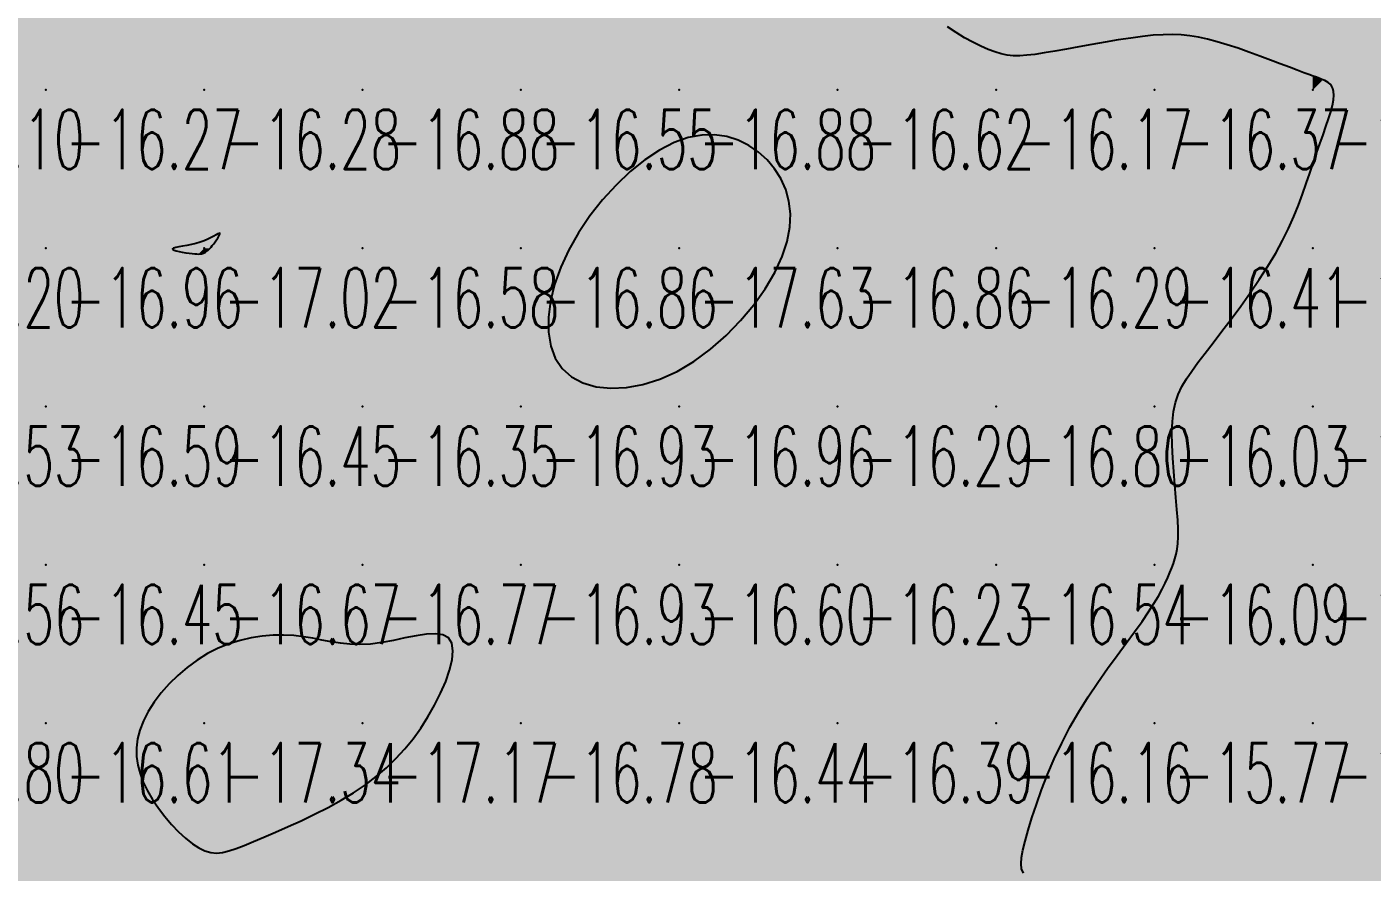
# Model space of a CAD drawing. Header units: millimetres. Extents: x 88261 to 90953, y 390274 to 392322.
# Drawn here: x 89769 to 89854, y 390457.8 to 390511.2 of the extents above; entities that cross this region are included whole.
import ezdxf
from ezdxf.enums import TextEntityAlignment as Align

# ---------------------------------------------------------------- set-up
doc = ezdxf.new("R2010")
doc.units = ezdxf.units.MM
doc.header["$LTSCALE"] = 25
for name, color, linetype in [('CN_03_00', 7, 'Continuous'), ('COTEAlt', 7, 'Continuous'), ('TN_COLORIAGE', 7, 'Continuous')]:
    doc.layers.add(name, color=color, linetype=linetype)
doc.styles.add('Simplex 1.0', font='Simplex.shx', dxfattribs={"width": 0.99, "height": 2.5})
doc.styles.get("Standard").update_dxf_attribs({"font": 'times.ttf'})

# ---------------------------------------------------------------- blocks, each defined once
blk = doc.blocks.new('COTE')
at = {"color": 0}
blk.add_point((0, 0), dxfattribs=at)
at = {"layer": 'COTEAlt'}
blk.add_attdef('ALT', text='', height=3.75, dxfattribs=at).set_placement((1.25, -1.25), align=Align.TOP_LEFT)

msp = doc.modelspace()

# ---------------------------------------------------------------- linework, layer by layer
at = {"layer": 'CN_03_00', "elevation": -16, "flags": 128}
msp.add_lwpolyline([(89831.975, 390457.774), (89831.869, 390458.048), (89831.834, 390458.371), (89831.864, 390458.762), (89831.953, 390459.234), (89832.094, 390459.805), (89832.283, 390460.484), (89832.519, 390461.26), (89832.801, 390462.116), (89833.131, 390463.034), (89833.507, 390463.998), (89833.93, 390464.99), (89834.4, 390465.993), (89834.917, 390466.99), (89835.479, 390467.966), (89836.073, 390468.912), (89836.685, 390469.824), (89837.298, 390470.697), (89837.899, 390471.524), (89838.472, 390472.3), (89839.003, 390473.02), (89839.477, 390473.677), (89839.882, 390474.27), (89840.222, 390474.801), (89840.505, 390475.277), (89840.74, 390475.705), (89840.933, 390476.091), (89841.093, 390476.441), (89841.227, 390476.762), (89841.343, 390477.059), (89841.448, 390477.341), (89841.54, 390477.62), (89841.619, 390477.912), (89841.681, 390478.232), (89841.725, 390478.594), (89841.749, 390479.012), (89841.75, 390479.503), (89841.727, 390480.079), (89841.679, 390480.751), (89841.615, 390481.5), (89841.542, 390482.303), (89841.471, 390483.136), (89841.41, 390483.975), (89841.37, 390484.797), (89841.359, 390485.578), (89841.387, 390486.293), (89841.462, 390486.928), (89841.586, 390487.494), (89841.761, 390488.013), (89841.988, 390488.505), (89842.27, 390488.99), (89842.608, 390489.49), (89843.002, 390490.025), (89843.455, 390490.616), (89843.966, 390491.276), (89844.521, 390492), (89845.105, 390492.774), (89845.703, 390493.584), (89846.298, 390494.418), (89846.875, 390495.263), (89847.419, 390496.104), (89847.914, 390496.93), (89848.347, 390497.729), (89848.725, 390498.5), (89849.054, 390499.245), (89849.344, 390499.966), (89849.602, 390500.662), (89849.837, 390501.337), (89850.058, 390501.99), (89850.273, 390502.625), (89850.488, 390503.24), (89850.699, 390503.832), (89850.9, 390504.396), (89851.086, 390504.926), (89851.251, 390505.419), (89851.388, 390505.868), (89851.492, 390506.269), (89851.557, 390506.617), (89851.578, 390506.909), (89851.561, 390507.148), (89851.512, 390507.341), (89851.437, 390507.495), (89851.342, 390507.615), (89851.235, 390507.708), (89851.121, 390507.78), (89851.007, 390507.837), (89850.896, 390507.886), (89850.779, 390507.932), (89850.645, 390507.981), (89850.48, 390508.04), (89850.272, 390508.113), (89850.01, 390508.207), (89849.68, 390508.328), (89849.271, 390508.482), (89848.775, 390508.672), (89848.205, 390508.891), (89847.578, 390509.13), (89846.913, 390509.379), (89846.226, 390509.628), (89845.535, 390509.87), (89844.857, 390510.093), (89844.211, 390510.289), (89843.608, 390510.449), (89843.038, 390510.574), (89842.488, 390510.664), (89841.941, 390510.719), (89841.384, 390510.742), (89840.802, 390510.732), (89840.178, 390510.691), (89839.5, 390510.619), (89838.757, 390510.519), (89837.964, 390510.397), (89837.141, 390510.259), (89836.309, 390510.112), (89835.487, 390509.964), (89834.697, 390509.821), (89833.958, 390509.689), (89833.29, 390509.576), (89832.708, 390509.489), (89832.201, 390509.429), (89831.751, 390509.401), (89831.34, 390509.405), (89830.953, 390509.444), (89830.571, 390509.521), (89830.177, 390509.638), (89829.754, 390509.798), (89829.289, 390510.002), (89828.789, 390510.249), (89828.265, 390510.538), (89827.727, 390510.868), (89827.188, 390511.237)], dxfattribs=at)
at = {"layer": 'CN_03_00', "elevation": -17, "flags": 128}
for points in [[(89802.757, 390496.047), (89802.371, 390494.961), (89802.11, 390493.902), (89801.98, 390492.889), (89801.984, 390491.938), (89802.128, 390491.068), (89802.416, 390490.298), (89802.853, 390489.645), (89803.441, 390489.124), (89804.161, 390488.742), (89804.994, 390488.499), (89805.917, 390488.397), (89806.912, 390488.44), (89807.955, 390488.63), (89809.028, 390488.968), (89810.107, 390489.457), (89811.175, 390490.094), (89812.21, 390490.859), (89813.197, 390491.726), (89814.116, 390492.67), (89814.949, 390493.667), (89815.678, 390494.69), (89816.285, 390495.714), (89816.753, 390496.714), (89817.067, 390497.669), (89817.234, 390498.573), (89817.266, 390499.424), (89817.174, 390500.22), (89816.969, 390500.96), (89816.662, 390501.642), (89816.265, 390502.263), (89815.789, 390502.823), (89815.244, 390503.318), (89814.636, 390503.736), (89813.969, 390504.064), (89813.249, 390504.291), (89812.479, 390504.402), (89811.665, 390504.386), (89810.812, 390504.229), (89809.923, 390503.919), (89809.005, 390503.448), (89808.076, 390502.83), (89807.152, 390502.085), (89806.253, 390501.232), (89805.396, 390500.292), (89804.6, 390499.284), (89803.883, 390498.227), (89803.263, 390497.142), (89802.757, 390496.047)], [(89778.261, 390497.167), (89778.343, 390497.123), (89778.481, 390497.078), (89778.659, 390497.035), (89778.862, 390496.995), (89779.077, 390496.959), (89779.289, 390496.928), (89779.484, 390496.904), (89779.65, 390496.888), (89779.787, 390496.88), (89779.901, 390496.879), (89779.994, 390496.884), (89780.072, 390496.895), (89780.137, 390496.911), (89780.195, 390496.932), (89780.248, 390496.957), (89780.301, 390496.985), (89780.354, 390497.018), (89780.41, 390497.058), (89780.469, 390497.106), (89780.532, 390497.164), (89780.599, 390497.234), (89780.673, 390497.316), (89780.754, 390497.413), (89780.843, 390497.525), (89780.933, 390497.646), (89781.021, 390497.77), (89781.101, 390497.889), (89781.166, 390497.998), (89781.213, 390498.088), (89781.234, 390498.153), (89781.225, 390498.187), (89781.181, 390498.184), (89781.103, 390498.149), (89780.991, 390498.089), (89780.849, 390498.009), (89780.676, 390497.917), (89780.475, 390497.819), (89780.247, 390497.721), (89779.993, 390497.631), (89779.717, 390497.552), (89779.431, 390497.485), (89779.148, 390497.427), (89778.881, 390497.377), (89778.644, 390497.332), (89778.451, 390497.291), (89778.314, 390497.251), (89778.248, 390497.21), (89778.261, 390497.167)], [(89794.797, 390468.384), (89795.175, 390469.14), (89795.494, 390469.886), (89795.739, 390470.598), (89795.894, 390471.252), (89795.944, 390471.825), (89795.875, 390472.293), (89795.671, 390472.631), (89795.323, 390472.825), (89794.849, 390472.894), (89794.274, 390472.865), (89793.623, 390472.768), (89792.92, 390472.628), (89792.19, 390472.475), (89791.458, 390472.337), (89790.748, 390472.24), (89790.079, 390472.207), (89789.447, 390472.23), (89788.842, 390472.296), (89788.256, 390472.39), (89787.677, 390472.5), (89787.097, 390472.61), (89786.507, 390472.708), (89785.895, 390472.779), (89785.256, 390472.812), (89784.593, 390472.801), (89783.912, 390472.743), (89783.219, 390472.635), (89782.521, 390472.474), (89781.824, 390472.257), (89781.134, 390471.979), (89780.458, 390471.639), (89779.801, 390471.234), (89779.171, 390470.773), (89778.577, 390470.266), (89778.025, 390469.723), (89777.524, 390469.154), (89777.082, 390468.568), (89776.706, 390467.977), (89776.403, 390467.39), (89776.181, 390466.814), (89776.037, 390466.25), (89775.969, 390465.696), (89775.973, 390465.147), (89776.048, 390464.603), (89776.189, 390464.06), (89776.393, 390463.517), (89776.659, 390462.97), (89776.981, 390462.419), (89777.349, 390461.874), (89777.752, 390461.346), (89778.18, 390460.847), (89778.621, 390460.388), (89779.063, 390459.981), (89779.495, 390459.637), (89779.907, 390459.368), (89780.291, 390459.183), (89780.658, 390459.078), (89781.023, 390459.047), (89781.402, 390459.083), (89781.809, 390459.18), (89782.259, 390459.332), (89782.769, 390459.532), (89783.352, 390459.775), (89784.018, 390460.054), (89784.756, 390460.367), (89785.547, 390460.713), (89786.373, 390461.088), (89787.218, 390461.493), (89788.062, 390461.924), (89788.889, 390462.38), (89789.68, 390462.859), (89790.421, 390463.361), (89791.112, 390463.886), (89791.756, 390464.436), (89792.356, 390465.014), (89792.914, 390465.621), (89793.435, 390466.261), (89793.921, 390466.933), (89794.375, 390467.642), (89794.797, 390468.384)]]:
    msp.add_lwpolyline(points, close=True, dxfattribs=at)
at = {"layer": 'TN_COLORIAGE', "color": 183}
for points in [[(89770.249, 390507.239, -16), (89770.249, 390514.278, -16), (89780.249, 390517.239, -16), (89773.273, 390517.239, -16)], [(89770.249, 390507.239, -16.266), (89780.249, 390507.239, -16.266), (89780.249, 390517.239, -16.266)], [(89780.249, 390517.239, -16.541), (89780.249, 390507.239, -16.541), (89790.249, 390517.239, -16.541)], [(89780.249, 390507.239, -16.541), (89790.249, 390507.239, -16.541), (89790.249, 390517.239, -16.541)], [(89790.249, 390517.239, -16.221), (89790.249, 390507.239, -16.221), (89800.249, 390517.239, -16.221)], [(89790.249, 390507.239, -16.221), (89800.249, 390507.239, -16.221), (89800.249, 390517.239, -16.221)], [(89800.249, 390517.239, -16.126), (89800.249, 390507.239, -16.126), (89810.249, 390517.239, -16.126)], [(89800.249, 390507.239, -16.126), (89810.249, 390507.239, -16.126), (89810.249, 390517.239, -16.126)], [(89810.249, 390517.239, -16.224), (89810.249, 390507.239, -16.224), (89820.249, 390517.239, -16.224)], [(89810.249, 390507.239, -16.224), (89820.249, 390507.239, -16.224), (89820.249, 390517.239, -16.224)], [(89820.249, 390507.239, -16), (89825.218, 390512.208, -16), (89820.249, 390517.239, -16), (89822.87, 390517.239, -16)], [(89770.249, 390507.239, -16), (89770.249, 390514.278, -16), (89760.249, 390507.239, -16), (89764.865, 390511.855, -16)], [(89820.249, 390507.239, -16), (89825.218, 390512.208, -16), (89830.249, 390507.239, -16), (89830.249, 390509.319, -16)], [(89840.249, 390507.239, -16), (89840.249, 390510.933, -16), (89830.249, 390507.239, -16), (89832.311, 390509.302, -16)], [(89843.692, 390510.682, -16.374), (89840.249, 390510.933, -16.374), (89840.249, 390507.239, -16.374)], [(89840.249, 390507.239, -16), (89843.692, 390510.682, -16), (89850.249, 390507.239, -16), (89850.249, 390508.07, -16)], [(89832.311, 390509.302, -16.166), (89830.249, 390509.319, -16.166), (89830.249, 390507.239, -16.166)], [(89850.938, 390507.929, -16.065), (89850.249, 390508.07, -16.065), (89850.249, 390507.239, -16.065)], [(89760.249, 390497.239, -16.274), (89770.249, 390497.239, -16.274), (89770.249, 390507.239, -16.274)], [(89760.249, 390507.239, -16.274), (89760.249, 390497.239, -16.274), (89770.249, 390507.239, -16.274)], [(89777.353, 390497.239, -16.28), (89780.249, 390497.486, -16.28), (89770.249, 390497.239, -16.28), (89780.249, 390507.239, -16.28)], [(89770.249, 390507.239, -16.28), (89770.249, 390497.239, -16.28), (89780.249, 390507.239, -16.28)], [(89781.608, 390498.599, -16.28), (89780.249, 390497.486, -16.28), (89790.249, 390507.239, -16.28), (89780.249, 390507.239, -16.28)], [(89781.608, 390498.599, -16.583), (89780.667, 390497.239, -16.583), (89790.249, 390507.239, -16.583), (89790.249, 390497.239, -16.583)], [(89790.249, 390507.239, -16.552), (89790.249, 390497.239, -16.552), (89800.249, 390507.239, -16.552)], [(89790.249, 390497.239, -16.552), (89800.249, 390497.239, -16.552), (89800.249, 390507.239, -16.552)], [(89800.249, 390507.239, -16.885), (89800.249, 390497.239, -16.885), (89810.249, 390507.239, -16.885)], [(89810.249, 390505.693, -16.864), (89802.03, 390497.239, -16.864), (89810.249, 390507.239, -16.864), (89800.249, 390497.239, -16.864)], [(89810.249, 390505.693, -16.624), (89816.511, 390503.502, -16.624), (89810.249, 390507.239, -16.624), (89820.249, 390507.239, -16.624)], [(89818.439, 390497.239, -16.624), (89816.511, 390503.502, -16.624), (89820.249, 390497.239, -16.624), (89820.249, 390507.239, -16.624)], [(89820.249, 390507.239, -16.166), (89820.249, 390497.239, -16.166), (89830.249, 390507.239, -16.166)], [(89820.249, 390497.239, -16.166), (89830.249, 390497.239, -16.166), (89830.249, 390507.239, -16.166)], [(89830.249, 390497.239, -16.374), (89840.249, 390497.239, -16.374), (89840.249, 390507.239, -16.374)], [(89830.249, 390507.239, -16.374), (89830.249, 390497.239, -16.374), (89840.249, 390507.239, -16.374)], [(89840.249, 390497.239, -16), (89848.605, 390497.239, -16), (89850.249, 390507.239, -16), (89850.249, 390502.817, -16)], [(89840.249, 390507.239, -16.065), (89840.249, 390497.239, -16.065), (89850.249, 390507.239, -16.065)], [(89850.938, 390507.929, -16.065), (89852.038, 390507.239, -16.065), (89850.249, 390507.239, -16.065)], [(89852.038, 390507.239, -16.065), (89850.249, 390502.817, -16.065), (89850.249, 390507.239, -16.065)], [(89760.249, 390497.239, -16.955), (89760.249, 390487.239, -16.955), (89770.249, 390497.239, -16.955)], [(89760.249, 390487.239, -16.955), (89770.249, 390487.239, -16.955), (89770.249, 390497.239, -16.955)], [(89777.353, 390497.239, -16.588), (89779.825, 390496.816, -16.588), (89770.249, 390497.239, -16.588), (89770.249, 390487.239, -16.588)], [(89780.249, 390487.239, -16.583), (89790.249, 390487.239, -16.583), (89790.249, 390497.239, -16.583)], [(89780.667, 390497.239, -16.445), (89780.249, 390496.921, -16.445), (89790.249, 390497.239, -16.445), (89780.249, 390487.239, -16.445)], [(89790.249, 390497.239, -16.864), (89790.249, 390487.239, -16.864), (89800.249, 390497.239, -16.864)], [(89790.249, 390487.239, -16.864), (89800.249, 390487.239, -16.864), (89800.249, 390497.239, -16.864)], [(89801.21, 390488.201, -16.864), (89802.03, 390497.239, -16.864), (89800.249, 390487.239, -16.864), (89800.249, 390497.239, -16.864)], [(89810.249, 390487.825, -16.861), (89818.439, 390497.239, -16.861), (89810.249, 390487.239, -16.861), (89820.249, 390497.239, -16.861)], [(89810.249, 390487.239, -16.861), (89820.249, 390487.239, -16.861), (89820.249, 390497.239, -16.861)], [(89820.249, 390497.239, -16.29), (89820.249, 390487.239, -16.29), (89830.249, 390497.239, -16.29)], [(89820.249, 390487.239, -16.29), (89830.249, 390487.239, -16.29), (89830.249, 390497.239, -16.29)], [(89830.249, 390497.239, -16.414), (89830.249, 390487.239, -16.414), (89840.249, 390497.239, -16.414)], [(89830.249, 390487.239, -16.414), (89840.249, 390487.239, -16.414), (89840.249, 390497.239, -16.414)], [(89840.249, 390497.239, -16), (89848.605, 390497.239, -16), (89840.249, 390487.239, -16), (89842.813, 390489.804, -16)], [(89779.825, 390496.816, -16.445), (89780.249, 390496.921, -16.445), (89770.249, 390487.239, -16.445), (89780.249, 390487.239, -16.445)], [(89840.875, 390487.239, -16.028), (89842.813, 390489.804, -16.028), (89840.249, 390487.239, -16.028)], [(89810.249, 390487.825, -16.933), (89801.21, 390488.201, -16.933), (89810.249, 390487.239, -16.933), (89800.249, 390487.239, -16.933)], [(89760.249, 390477.239, -16.588), (89770.249, 390477.239, -16.588), (89770.249, 390487.239, -16.588)], [(89760.249, 390487.239, -16.588), (89760.249, 390477.239, -16.588), (89770.249, 390487.239, -16.588)], [(89770.249, 390487.239, -16.445), (89770.249, 390477.239, -16.445), (89780.249, 390487.239, -16.445)], [(89770.249, 390477.239, -16.445), (89780.249, 390477.239, -16.445), (89780.249, 390487.239, -16.445)], [(89780.249, 390487.239, -16.346), (89780.249, 390477.239, -16.346), (89790.249, 390487.239, -16.346)], [(89780.249, 390477.239, -16.346), (89790.249, 390477.239, -16.346), (89790.249, 390487.239, -16.346)], [(89790.249, 390477.239, -16.933), (89800.249, 390477.239, -16.933), (89800.249, 390487.239, -16.933)], [(89790.249, 390487.239, -16.933), (89790.249, 390477.239, -16.933), (89800.249, 390487.239, -16.933)], [(89800.249, 390477.239, -16.961), (89810.249, 390477.239, -16.961), (89810.249, 390487.239, -16.961)], [(89800.249, 390487.239, -16.961), (89800.249, 390477.239, -16.961), (89810.249, 390487.239, -16.961)], [(89810.249, 390487.239, -16.29), (89810.249, 390477.239, -16.29), (89820.249, 390487.239, -16.29)], [(89810.249, 390477.239, -16.29), (89820.249, 390477.239, -16.29), (89820.249, 390487.239, -16.29)], [(89820.249, 390487.239, -16.796), (89820.249, 390477.239, -16.796), (89830.249, 390487.239, -16.796)], [(89820.249, 390477.239, -16.796), (89830.249, 390477.239, -16.796), (89830.249, 390487.239, -16.796)], [(89830.249, 390477.239, -16.028), (89840.249, 390477.239, -16.028), (89840.249, 390487.239, -16.028)], [(89830.249, 390487.239, -16.028), (89830.249, 390477.239, -16.028), (89840.249, 390487.239, -16.028)], [(89840.249, 390477.239, -16), (89842.009, 390479, -16), (89840.249, 390487.239, -16), (89840.875, 390487.239, -16)], [(89841.45, 390477.239, -16.09), (89842.009, 390479, -16.09), (89840.249, 390477.239, -16.09)], [(89760.249, 390467.239, -16.454), (89770.249, 390467.239, -16.454), (89770.249, 390477.239, -16.454)], [(89760.249, 390477.239, -16.454), (89760.249, 390467.239, -16.454), (89770.249, 390477.239, -16.454)], [(89780.249, 390472.346, -16.614), (89775.532, 390467.239, -16.614), (89780.249, 390477.239, -16.614), (89770.249, 390467.239, -16.614)], [(89770.249, 390477.239, -16.669), (89770.249, 390467.239, -16.669), (89780.249, 390477.239, -16.669)], [(89786.218, 390473.209, -16.669), (89780.249, 390472.346, -16.669), (89790.249, 390477.239, -16.669), (89780.249, 390477.239, -16.669)], [(89790.249, 390471.492, -16.767), (89786.218, 390473.209, -16.767), (89790.249, 390477.239, -16.767)], [(89797.274, 390474.264, -16.767), (89790.249, 390471.492, -16.767), (89800.249, 390477.239, -16.767), (89790.249, 390477.239, -16.767)], [(89797.274, 390474.264, -16.784), (89794.681, 390467.239, -16.784), (89800.249, 390477.239, -16.784), (89800.249, 390467.239, -16.784)], [(89800.249, 390477.239, -16.598), (89800.249, 390467.239, -16.598), (89810.249, 390477.239, -16.598)], [(89800.249, 390467.239, -16.598), (89810.249, 390467.239, -16.598), (89810.249, 390477.239, -16.598)], [(89810.249, 390467.239, -16.227), (89820.249, 390467.239, -16.227), (89820.249, 390477.239, -16.227)], [(89810.249, 390477.239, -16.227), (89810.249, 390467.239, -16.227), (89820.249, 390477.239, -16.227)], [(89820.249, 390477.239, -16.537), (89820.249, 390467.239, -16.537), (89830.249, 390477.239, -16.537)], [(89820.249, 390467.239, -16.537), (89830.249, 390467.239, -16.537), (89830.249, 390477.239, -16.537)], [(89830.249, 390477.239, -16.09), (89830.249, 390467.239, -16.09), (89840.249, 390477.239, -16.09)], [(89830.249, 390467.239, -16), (89834.415, 390467.239, -16), (89840.249, 390477.239, -16), (89840.249, 390474.396, -16)], [(89841.45, 390477.239, -16.09), (89840.249, 390474.396, -16.09), (89840.249, 390477.239, -16.09)], [(89760.249, 390457.239, -16.614), (89770.249, 390457.239, -16.614), (89770.249, 390467.239, -16.614)], [(89760.249, 390467.239, -16.614), (89760.249, 390457.239, -16.614), (89770.249, 390467.239, -16.614)], [(89775.532, 390467.239, -16.525), (89776.043, 390463.034, -16.525), (89770.249, 390467.239, -16.525), (89770.249, 390457.239, -16.525)], [(89790.249, 390462.631, -16.784), (89794.681, 390467.239, -16.784), (89790.249, 390457.239, -16.784), (89800.249, 390467.239, -16.784)], [(89790.249, 390457.239, -16.784), (89800.249, 390457.239, -16.784), (89800.249, 390467.239, -16.784)], [(89800.249, 390457.239, -16.443), (89810.249, 390457.239, -16.443), (89810.249, 390467.239, -16.443)], [(89800.249, 390467.239, -16.443), (89800.249, 390457.239, -16.443), (89810.249, 390467.239, -16.443)], [(89810.249, 390467.239, -16.392), (89810.249, 390457.239, -16.392), (89820.249, 390467.239, -16.392)], [(89810.249, 390457.239, -16.392), (89820.249, 390457.239, -16.392), (89820.249, 390467.239, -16.392)], [(89820.249, 390467.239, -16.161), (89820.249, 390457.239, -16.161), (89830.249, 390467.239, -16.161)], [(89820.249, 390457.239, -16.161), (89830.249, 390457.239, -16.161), (89830.249, 390467.239, -16.161)], [(89830.249, 390467.239, -16), (89834.415, 390467.239, -16), (89830.249, 390457.239, -16), (89831.597, 390458.587, -16)], [(89780.249, 390458.446, -16.525), (89776.043, 390463.034, -16.525), (89780.249, 390457.239, -16.525), (89770.249, 390457.239, -16.525)], [(89782.403, 390459.394, -16.798), (89790.249, 390462.631, -16.798), (89780.249, 390457.239, -16.798), (89790.249, 390457.239, -16.798)], [(89782.403, 390459.394, -16.953), (89780.249, 390458.446, -16.953), (89780.249, 390457.239, -16.953)], [(89831.597, 390458.587, -16.035), (89831.763, 390457.239, -16.035), (89830.249, 390457.239, -16.035)]]:
    msp.add_solid(points, dxfattribs=at)
at = {"layer": 'TN_COLORIAGE', "color": 241}
for points in [[(89830.249, 390509.319, -15.368), (89825.218, 390512.208, -15.368), (89830.249, 390517.239, -15.368)], [(89830.249, 390509.319, -15.361), (89832.311, 390509.302, -15.361), (89830.249, 390517.239, -15.361), (89840.249, 390517.239, -15.361)], [(89832.311, 390509.302, -15.361), (89840.249, 390510.933, -15.361), (89840.249, 390517.239, -15.361)], [(89840.249, 390510.933, -15.287), (89843.692, 390510.682, -15.287), (89840.249, 390517.239, -15.287), (89850.249, 390517.239, -15.287)], [(89850.249, 390508.07, -15.287), (89843.692, 390510.682, -15.287), (89850.249, 390517.239, -15.287)], [(89850.249, 390508.07, -15.128), (89850.938, 390507.929, -15.128), (89850.249, 390517.239, -15.128), (89860.249, 390517.239, -15.128)], [(89852.038, 390507.239, -15.128), (89850.938, 390507.929, -15.128), (89860.249, 390507.239, -15.128), (89860.249, 390517.239, -15.128)], [(89850.249, 390497.239, -15.704), (89860.249, 390497.239, -15.704), (89860.249, 390507.239, -15.704)], [(89850.249, 390502.817, -15.704), (89852.038, 390507.239, -15.704), (89850.249, 390497.239, -15.704), (89860.249, 390507.239, -15.704)], [(89850.249, 390502.817, -15.919), (89848.605, 390497.239, -15.919), (89850.249, 390497.239, -15.919)], [(89842.813, 390489.804, -15.58), (89840.875, 390487.239, -15.58), (89850.249, 390497.239, -15.58), (89850.249, 390487.239, -15.58)], [(89842.813, 390489.804, -15.919), (89848.605, 390497.239, -15.919), (89850.249, 390497.239, -15.919)], [(89850.249, 390497.239, -15.347), (89850.249, 390487.239, -15.347), (89860.249, 390497.239, -15.347)], [(89850.249, 390487.239, -15.347), (89860.249, 390487.239, -15.347), (89860.249, 390497.239, -15.347)], [(89840.875, 390487.239, -15.58), (89842.009, 390479, -15.58), (89850.249, 390487.239, -15.58)], [(89842.009, 390479, -15.343), (89841.45, 390477.239, -15.343), (89850.249, 390487.239, -15.343), (89850.249, 390477.239, -15.343)], [(89850.249, 390487.239, -15.157), (89850.249, 390477.239, -15.157), (89860.249, 390487.239, -15.157)], [(89850.249, 390477.239, -15.157), (89860.249, 390477.239, -15.157), (89860.249, 390487.239, -15.157)], [(89840.249, 390467.239, -15.343), (89850.249, 390467.239, -15.343), (89850.249, 390477.239, -15.343)], [(89840.249, 390474.396, -15.343), (89841.45, 390477.239, -15.343), (89840.249, 390467.239, -15.343), (89850.249, 390477.239, -15.343)], [(89850.249, 390467.239, -15), (89859.025, 390467.239, -15), (89860.249, 390477.239, -15), (89860.249, 390472.861, -15)], [(89850.249, 390477.239, -15.078), (89850.249, 390467.239, -15.078), (89860.249, 390477.239, -15.078)], [(89840.249, 390474.396, -15.774), (89834.415, 390467.239, -15.774), (89840.249, 390467.239, -15.774)], [(89831.597, 390458.587, -15.774), (89834.415, 390467.239, -15.774), (89840.249, 390467.239, -15.774)], [(89831.763, 390457.239, -15.774), (89831.597, 390458.587, -15.774), (89840.249, 390457.239, -15.774), (89840.249, 390467.239, -15.774)], [(89840.249, 390467.239, -15.715), (89840.249, 390457.239, -15.715), (89850.249, 390467.239, -15.715)], [(89840.249, 390457.239, -15.715), (89850.249, 390457.239, -15.715), (89850.249, 390467.239, -15.715)], [(89850.249, 390457.239, -15), (89859.137, 390466.128, -15), (89850.249, 390467.239, -15), (89859.025, 390467.239, -15)], [(89850.249, 390457.239, -15), (89859.137, 390466.128, -15), (89860.249, 390457.239, -15), (89860.249, 390463.218, -15)]]:
    msp.add_solid(points, dxfattribs=at)
at = {"layer": 'TN_COLORIAGE', "color": 193}
for points in [[(89802.03, 390497.239, -17.63), (89810.249, 390505.693, -17.63), (89810.249, 390497.239, -17.63)], [(89816.511, 390503.502, -17.63), (89810.249, 390505.693, -17.63), (89810.249, 390497.239, -17.63)], [(89816.511, 390503.502, -17.63), (89818.439, 390497.239, -17.63), (89810.249, 390497.239, -17.63)], [(89780.249, 390497.486, -17.018), (89781.608, 390498.599, -17.018), (89780.249, 390497.239, -17.018)], [(89780.667, 390497.239, -17.018), (89781.608, 390498.599, -17.018), (89780.249, 390497.239, -17.018)], [(89780.249, 390497.486, -17.018), (89777.353, 390497.239, -17.018), (89780.249, 390497.239, -17.018)], [(89779.825, 390496.816, -17.018), (89777.353, 390497.239, -17.018), (89780.249, 390497.239, -17.018)], [(89780.249, 390496.921, -17.018), (89779.825, 390496.816, -17.018), (89780.249, 390497.239, -17.018)], [(89780.249, 390496.921, -17.018), (89780.667, 390497.239, -17.018), (89780.249, 390497.239, -17.018)], [(89802.03, 390497.239, -17.63), (89801.21, 390488.201, -17.63), (89810.249, 390497.239, -17.63)], [(89801.21, 390488.201, -17.63), (89810.249, 390487.825, -17.63), (89810.249, 390497.239, -17.63)], [(89818.439, 390497.239, -17.63), (89810.249, 390487.825, -17.63), (89810.249, 390497.239, -17.63)], [(89790.249, 390471.492, -17.172), (89797.274, 390474.264, -17.172), (89790.249, 390467.239, -17.172)], [(89794.681, 390467.239, -17.172), (89797.274, 390474.264, -17.172), (89790.249, 390467.239, -17.172)], [(89780.249, 390467.239, -17), (89786.218, 390473.209, -17), (89790.249, 390467.239, -17), (89790.249, 390471.492, -17)], [(89780.249, 390472.346, -17.345), (89786.218, 390473.209, -17.345), (89780.249, 390467.239, -17.345)], [(89775.532, 390467.239, -17.345), (89780.249, 390472.346, -17.345), (89780.249, 390467.239, -17.345)], [(89776.043, 390463.034, -17.345), (89775.532, 390467.239, -17.345), (89780.249, 390467.239, -17.345)], [(89776.043, 390463.034, -17.345), (89780.249, 390458.446, -17.345), (89780.249, 390467.239, -17.345)], [(89780.249, 390467.239, -17), (89780.249, 390458.446, -17), (89790.249, 390467.239, -17), (89782.403, 390459.394, -17)], [(89790.249, 390462.631, -17.172), (89782.403, 390459.394, -17.172), (89790.249, 390467.239, -17.172)], [(89794.681, 390467.239, -17.172), (89790.249, 390462.631, -17.172), (89790.249, 390467.239, -17.172)]]:
    msp.add_solid(points, dxfattribs=at)

# ---------------------------------------------------------------- block references
at = {"layer": 'COTEAlt'}
ref = msp.add_blockref('COTE', (89760.249, 390507.239), dxfattribs=at)
ref.add_attrib('ALT', '-16.10', dxfattribs={"height": 3.75, "style": 'Simplex 1.0', "width": 0.6}).set_placement((89761.499, 390505.989), align=Align.TOP_LEFT)
ref = msp.add_blockref('COTE', (89770.249, 390507.239), dxfattribs=at)
ref.add_attrib('ALT', '-16.27', dxfattribs={"height": 3.75, "style": 'Simplex 1.0', "width": 0.6}).set_placement((89771.499, 390505.989), align=Align.TOP_LEFT)
ref = msp.add_blockref('COTE', (89780.249, 390507.239), dxfattribs=at)
ref.add_attrib('ALT', '-16.28', dxfattribs={"height": 3.75, "style": 'Simplex 1.0', "width": 0.6}).set_placement((89781.499, 390505.989), align=Align.TOP_LEFT)
ref = msp.add_blockref('COTE', (89790.249, 390507.239), dxfattribs=at)
ref.add_attrib('ALT', '-16.88', dxfattribs={"height": 3.75, "style": 'Simplex 1.0', "width": 0.6}).set_placement((89791.499, 390505.989), align=Align.TOP_LEFT)
ref = msp.add_blockref('COTE', (89800.249, 390507.239), dxfattribs=at)
ref.add_attrib('ALT', '-16.55', dxfattribs={"height": 3.75, "style": 'Simplex 1.0', "width": 0.6}).set_placement((89801.499, 390505.989), align=Align.TOP_LEFT)
ref = msp.add_blockref('COTE', (89810.249, 390507.239), dxfattribs=at)
ref.add_attrib('ALT', '-16.88', dxfattribs={"height": 3.75, "style": 'Simplex 1.0', "width": 0.6}).set_placement((89811.499, 390505.989), align=Align.TOP_LEFT)
ref = msp.add_blockref('COTE', (89820.249, 390507.239), dxfattribs=at)
ref.add_attrib('ALT', '-16.62', dxfattribs={"height": 3.75, "style": 'Simplex 1.0', "width": 0.6}).set_placement((89821.499, 390505.989), align=Align.TOP_LEFT)
ref = msp.add_blockref('COTE', (89830.249, 390507.239), dxfattribs=at)
ref.add_attrib('ALT', '-16.17', dxfattribs={"height": 3.75, "style": 'Simplex 1.0', "width": 0.6}).set_placement((89831.499, 390505.989), align=Align.TOP_LEFT)
ref = msp.add_blockref('COTE', (89840.249, 390507.239), dxfattribs=at)
ref.add_attrib('ALT', '-16.37', dxfattribs={"height": 3.75, "style": 'Simplex 1.0', "width": 0.6}).set_placement((89841.499, 390505.989), align=Align.TOP_LEFT)
ref = msp.add_blockref('COTE', (89850.249, 390507.239), dxfattribs=at)
ref.add_attrib('ALT', '-16.06', dxfattribs={"height": 3.75, "style": 'Simplex 1.0', "width": 0.6}).set_placement((89851.499, 390505.989), align=Align.TOP_LEFT)
ref = msp.add_blockref('COTE', (89760.249, 390497.239), dxfattribs=at)
ref.add_attrib('ALT', '-16.20', dxfattribs={"height": 3.75, "style": 'Simplex 1.0', "width": 0.6}).set_placement((89761.499, 390495.989), align=Align.TOP_LEFT)
ref = msp.add_blockref('COTE', (89770.249, 390497.239), dxfattribs=at)
ref.add_attrib('ALT', '-16.96', dxfattribs={"height": 3.75, "style": 'Simplex 1.0', "width": 0.6}).set_placement((89771.499, 390495.989), align=Align.TOP_LEFT)
ref = msp.add_blockref('COTE', (89780.249, 390497.239), dxfattribs=at)
ref.add_attrib('ALT', '-17.02', dxfattribs={"height": 3.75, "style": 'Simplex 1.0', "width": 0.6}).set_placement((89781.499, 390495.989), align=Align.TOP_LEFT)
ref = msp.add_blockref('COTE', (89790.249, 390497.239), dxfattribs=at)
ref.add_attrib('ALT', '-16.58', dxfattribs={"height": 3.75, "style": 'Simplex 1.0', "width": 0.6}).set_placement((89791.499, 390495.989), align=Align.TOP_LEFT)
ref = msp.add_blockref('COTE', (89800.249, 390497.239), dxfattribs=at)
ref.add_attrib('ALT', '-16.86', dxfattribs={"height": 3.75, "style": 'Simplex 1.0', "width": 0.6}).set_placement((89801.499, 390495.989), align=Align.TOP_LEFT)
ref = msp.add_blockref('COTE', (89810.249, 390497.239), dxfattribs=at)
ref.add_attrib('ALT', '-17.63', dxfattribs={"height": 3.75, "style": 'Simplex 1.0', "width": 0.6}).set_placement((89811.499, 390495.989), align=Align.TOP_LEFT)
ref = msp.add_blockref('COTE', (89820.249, 390497.239), dxfattribs=at)
ref.add_attrib('ALT', '-16.86', dxfattribs={"height": 3.75, "style": 'Simplex 1.0', "width": 0.6}).set_placement((89821.499, 390495.989), align=Align.TOP_LEFT)
ref = msp.add_blockref('COTE', (89830.249, 390497.239), dxfattribs=at)
ref.add_attrib('ALT', '-16.29', dxfattribs={"height": 3.75, "style": 'Simplex 1.0', "width": 0.6}).set_placement((89831.499, 390495.989), align=Align.TOP_LEFT)
ref = msp.add_blockref('COTE', (89840.249, 390497.239), dxfattribs=at)
ref.add_attrib('ALT', '-16.41', dxfattribs={"height": 3.75, "style": 'Simplex 1.0', "width": 0.6}).set_placement((89841.499, 390495.989), align=Align.TOP_LEFT)
ref = msp.add_blockref('COTE', (89850.249, 390497.239), dxfattribs=at)
ref.add_attrib('ALT', '-15.92', dxfattribs={"height": 3.75, "style": 'Simplex 1.0', "width": 0.6}).set_placement((89851.499, 390495.989), align=Align.TOP_LEFT)
ref = msp.add_blockref('COTE', (89760.249, 390487.239), dxfattribs=at)
ref.add_attrib('ALT', '-16.53', dxfattribs={"height": 3.75, "style": 'Simplex 1.0', "width": 0.6}).set_placement((89761.499, 390485.989), align=Align.TOP_LEFT)
ref = msp.add_blockref('COTE', (89770.249, 390487.239), dxfattribs=at)
ref.add_attrib('ALT', '-16.59', dxfattribs={"height": 3.75, "style": 'Simplex 1.0', "width": 0.6}).set_placement((89771.499, 390485.989), align=Align.TOP_LEFT)
ref = msp.add_blockref('COTE', (89780.249, 390487.239), dxfattribs=at)
ref.add_attrib('ALT', '-16.45', dxfattribs={"height": 3.75, "style": 'Simplex 1.0', "width": 0.6}).set_placement((89781.499, 390485.989), align=Align.TOP_LEFT)
ref = msp.add_blockref('COTE', (89790.249, 390487.239), dxfattribs=at)
ref.add_attrib('ALT', '-16.35', dxfattribs={"height": 3.75, "style": 'Simplex 1.0', "width": 0.6}).set_placement((89791.499, 390485.989), align=Align.TOP_LEFT)
ref = msp.add_blockref('COTE', (89800.249, 390487.239), dxfattribs=at)
ref.add_attrib('ALT', '-16.93', dxfattribs={"height": 3.75, "style": 'Simplex 1.0', "width": 0.6}).set_placement((89801.499, 390485.989), align=Align.TOP_LEFT)
ref = msp.add_blockref('COTE', (89810.249, 390487.239), dxfattribs=at)
ref.add_attrib('ALT', '-16.96', dxfattribs={"height": 3.75, "style": 'Simplex 1.0', "width": 0.6}).set_placement((89811.499, 390485.989), align=Align.TOP_LEFT)
ref = msp.add_blockref('COTE', (89820.249, 390487.239), dxfattribs=at)
ref.add_attrib('ALT', '-16.29', dxfattribs={"height": 3.75, "style": 'Simplex 1.0', "width": 0.6}).set_placement((89821.499, 390485.989), align=Align.TOP_LEFT)
ref = msp.add_blockref('COTE', (89830.249, 390487.239), dxfattribs=at)
ref.add_attrib('ALT', '-16.80', dxfattribs={"height": 3.75, "style": 'Simplex 1.0', "width": 0.6}).set_placement((89831.499, 390485.989), align=Align.TOP_LEFT)
ref = msp.add_blockref('COTE', (89840.249, 390487.239), dxfattribs=at)
ref.add_attrib('ALT', '-16.03', dxfattribs={"height": 3.75, "style": 'Simplex 1.0', "width": 0.6}).set_placement((89841.499, 390485.989), align=Align.TOP_LEFT)
ref = msp.add_blockref('COTE', (89850.249, 390487.239), dxfattribs=at)
ref.add_attrib('ALT', '-15.58', dxfattribs={"height": 3.75, "style": 'Simplex 1.0', "width": 0.6}).set_placement((89851.499, 390485.989), align=Align.TOP_LEFT)
ref = msp.add_blockref('COTE', (89760.249, 390477.239), dxfattribs=at)
ref.add_attrib('ALT', '-16.56', dxfattribs={"height": 3.75, "style": 'Simplex 1.0', "width": 0.6}).set_placement((89761.499, 390475.989), align=Align.TOP_LEFT)
ref = msp.add_blockref('COTE', (89770.249, 390477.239), dxfattribs=at)
ref.add_attrib('ALT', '-16.45', dxfattribs={"height": 3.75, "style": 'Simplex 1.0', "width": 0.6}).set_placement((89771.499, 390475.989), align=Align.TOP_LEFT)
ref = msp.add_blockref('COTE', (89780.249, 390477.239), dxfattribs=at)
ref.add_attrib('ALT', '-16.67', dxfattribs={"height": 3.75, "style": 'Simplex 1.0', "width": 0.6}).set_placement((89781.499, 390475.989), align=Align.TOP_LEFT)
ref = msp.add_blockref('COTE', (89790.249, 390477.239), dxfattribs=at)
ref.add_attrib('ALT', '-16.77', dxfattribs={"height": 3.75, "style": 'Simplex 1.0', "width": 0.6}).set_placement((89791.499, 390475.989), align=Align.TOP_LEFT)
ref = msp.add_blockref('COTE', (89800.249, 390477.239), dxfattribs=at)
ref.add_attrib('ALT', '-16.93', dxfattribs={"height": 3.75, "style": 'Simplex 1.0', "width": 0.6}).set_placement((89801.499, 390475.989), align=Align.TOP_LEFT)
ref = msp.add_blockref('COTE', (89810.249, 390477.239), dxfattribs=at)
ref.add_attrib('ALT', '-16.60', dxfattribs={"height": 3.75, "style": 'Simplex 1.0', "width": 0.6}).set_placement((89811.499, 390475.989), align=Align.TOP_LEFT)
ref = msp.add_blockref('COTE', (89820.249, 390477.239), dxfattribs=at)
ref.add_attrib('ALT', '-16.23', dxfattribs={"height": 3.75, "style": 'Simplex 1.0', "width": 0.6}).set_placement((89821.499, 390475.989), align=Align.TOP_LEFT)
ref = msp.add_blockref('COTE', (89830.249, 390477.239), dxfattribs=at)
ref.add_attrib('ALT', '-16.54', dxfattribs={"height": 3.75, "style": 'Simplex 1.0', "width": 0.6}).set_placement((89831.499, 390475.989), align=Align.TOP_LEFT)
ref = msp.add_blockref('COTE', (89840.249, 390477.239), dxfattribs=at)
ref.add_attrib('ALT', '-16.09', dxfattribs={"height": 3.75, "style": 'Simplex 1.0', "width": 0.6}).set_placement((89841.499, 390475.989), align=Align.TOP_LEFT)
ref = msp.add_blockref('COTE', (89850.249, 390477.239), dxfattribs=at)
ref.add_attrib('ALT', '-15.34', dxfattribs={"height": 3.75, "style": 'Simplex 1.0', "width": 0.6}).set_placement((89851.499, 390475.989), align=Align.TOP_LEFT)
ref = msp.add_blockref('COTE', (89760.249, 390467.239), dxfattribs=at)
ref.add_attrib('ALT', '-16.80', dxfattribs={"height": 3.75, "style": 'Simplex 1.0', "width": 0.6}).set_placement((89761.499, 390465.989), align=Align.TOP_LEFT)
ref = msp.add_blockref('COTE', (89770.249, 390467.239), dxfattribs=at)
ref.add_attrib('ALT', '-16.61', dxfattribs={"height": 3.75, "style": 'Simplex 1.0', "width": 0.6}).set_placement((89771.499, 390465.989), align=Align.TOP_LEFT)
ref = msp.add_blockref('COTE', (89780.249, 390467.239), dxfattribs=at)
ref.add_attrib('ALT', '-17.34', dxfattribs={"height": 3.75, "style": 'Simplex 1.0', "width": 0.6}).set_placement((89781.499, 390465.989), align=Align.TOP_LEFT)
ref = msp.add_blockref('COTE', (89790.249, 390467.239), dxfattribs=at)
ref.add_attrib('ALT', '-17.17', dxfattribs={"height": 3.75, "style": 'Simplex 1.0', "width": 0.6}).set_placement((89791.499, 390465.989), align=Align.TOP_LEFT)
ref = msp.add_blockref('COTE', (89800.249, 390467.239), dxfattribs=at)
ref.add_attrib('ALT', '-16.78', dxfattribs={"height": 3.75, "style": 'Simplex 1.0', "width": 0.6}).set_placement((89801.499, 390465.989), align=Align.TOP_LEFT)
ref = msp.add_blockref('COTE', (89810.249, 390467.239), dxfattribs=at)
ref.add_attrib('ALT', '-16.44', dxfattribs={"height": 3.75, "style": 'Simplex 1.0', "width": 0.6}).set_placement((89811.499, 390465.989), align=Align.TOP_LEFT)
ref = msp.add_blockref('COTE', (89820.249, 390467.239), dxfattribs=at)
ref.add_attrib('ALT', '-16.39', dxfattribs={"height": 3.75, "style": 'Simplex 1.0', "width": 0.6}).set_placement((89821.499, 390465.989), align=Align.TOP_LEFT)
ref = msp.add_blockref('COTE', (89830.249, 390467.239), dxfattribs=at)
ref.add_attrib('ALT', '-16.16', dxfattribs={"height": 3.75, "style": 'Simplex 1.0', "width": 0.6}).set_placement((89831.499, 390465.989), align=Align.TOP_LEFT)
ref = msp.add_blockref('COTE', (89840.249, 390467.239), dxfattribs=at)
ref.add_attrib('ALT', '-15.77', dxfattribs={"height": 3.75, "style": 'Simplex 1.0', "width": 0.6}).set_placement((89841.499, 390465.989), align=Align.TOP_LEFT)
ref = msp.add_blockref('COTE', (89850.249, 390467.239), dxfattribs=at)
ref.add_attrib('ALT', '-15.71', dxfattribs={"height": 3.75, "style": 'Simplex 1.0', "width": 0.6}).set_placement((89851.499, 390465.989), align=Align.TOP_LEFT)

doc.saveas('drawing.dxf')
